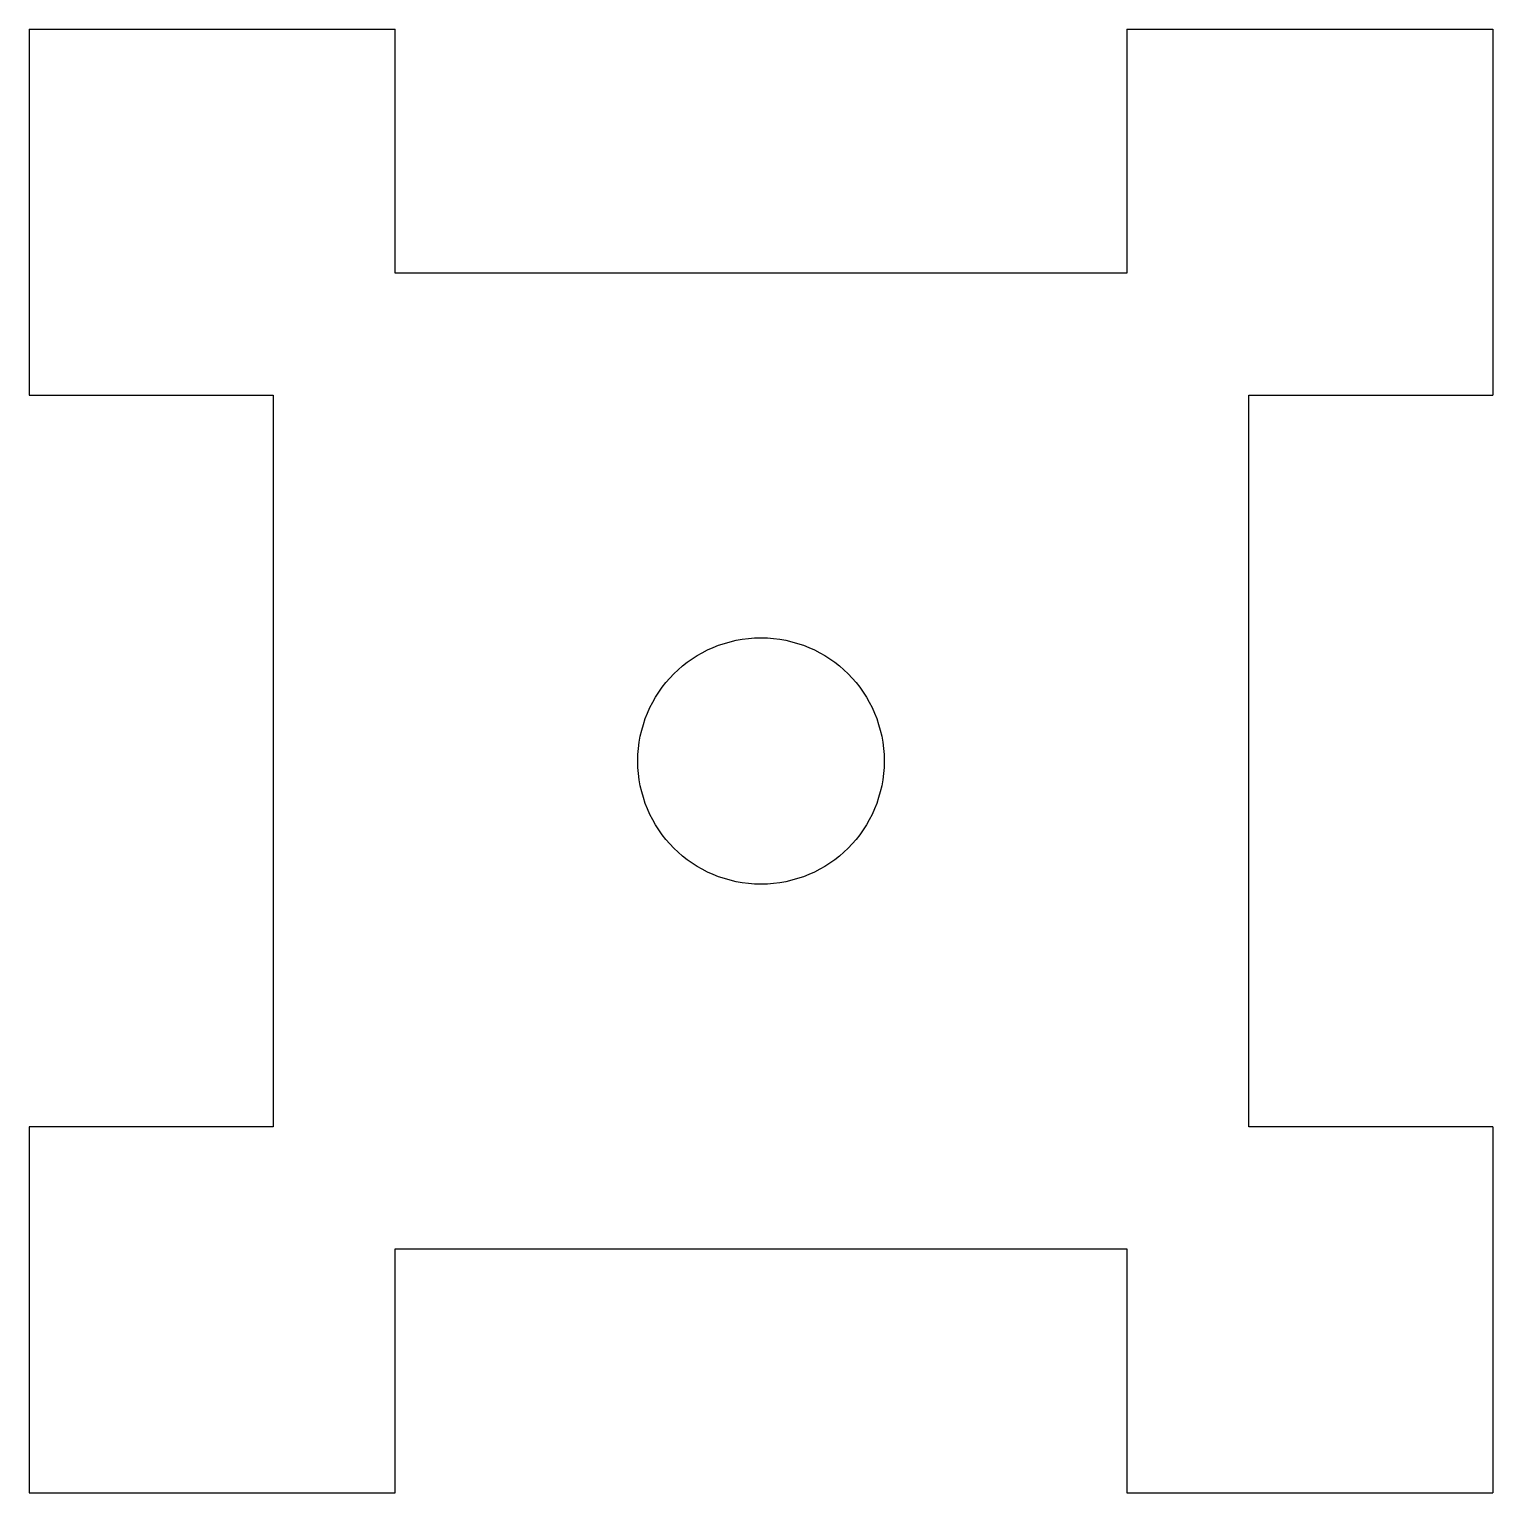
# Model space of a CAD drawing. Extents: x -15 to 15, y -15 to 15.
import ezdxf

# ---------------------------------------------------------------- set-up
doc = ezdxf.new("R2010")
doc.units = 0
doc.header["$MEASUREMENT"] = 0
doc.layers.add('VISIBLE', color=7, linetype='CONTINUOUS')

msp = doc.modelspace()

# ---------------------------------------------------------------- linework, layer by layer
at = {"layer": 'VISIBLE'}
for p, q in [((-15, 15), (-7.5, 15)), ((-15, 15), (-15, 7.5)), ((-7.5, 10), (-7.5, 15)), ((7.5, 15), (15, 15)), ((7.5, 15), (7.5, 10)), ((15, 15), (15, 7.5)), ((7.5, 10), (-7.5, 10)), ((-15, 7.5), (-10, 7.5)), ((-10, 7.5), (-10, -7.5)), ((10, -7.5), (10, 7.5)), ((10, 7.5), (15, 7.5)), ((-10, -7.5), (-15, -7.5)), ((-15, -7.5), (-15, -15)), ((15, -7.5), (10, -7.5)), ((15, -7.5), (15, -15)), ((-7.5, -15), (-7.5, -10)), ((-7.5, -10), (7.5, -10)), ((7.5, -10), (7.5, -15)), ((-15, -15), (-7.5, -15)), ((7.5, -15), (15, -15))]:
    msp.add_line(p, q, dxfattribs=at)
msp.add_circle((0, 0), 2.525, dxfattribs=at)

doc.saveas('drawing.dxf')
